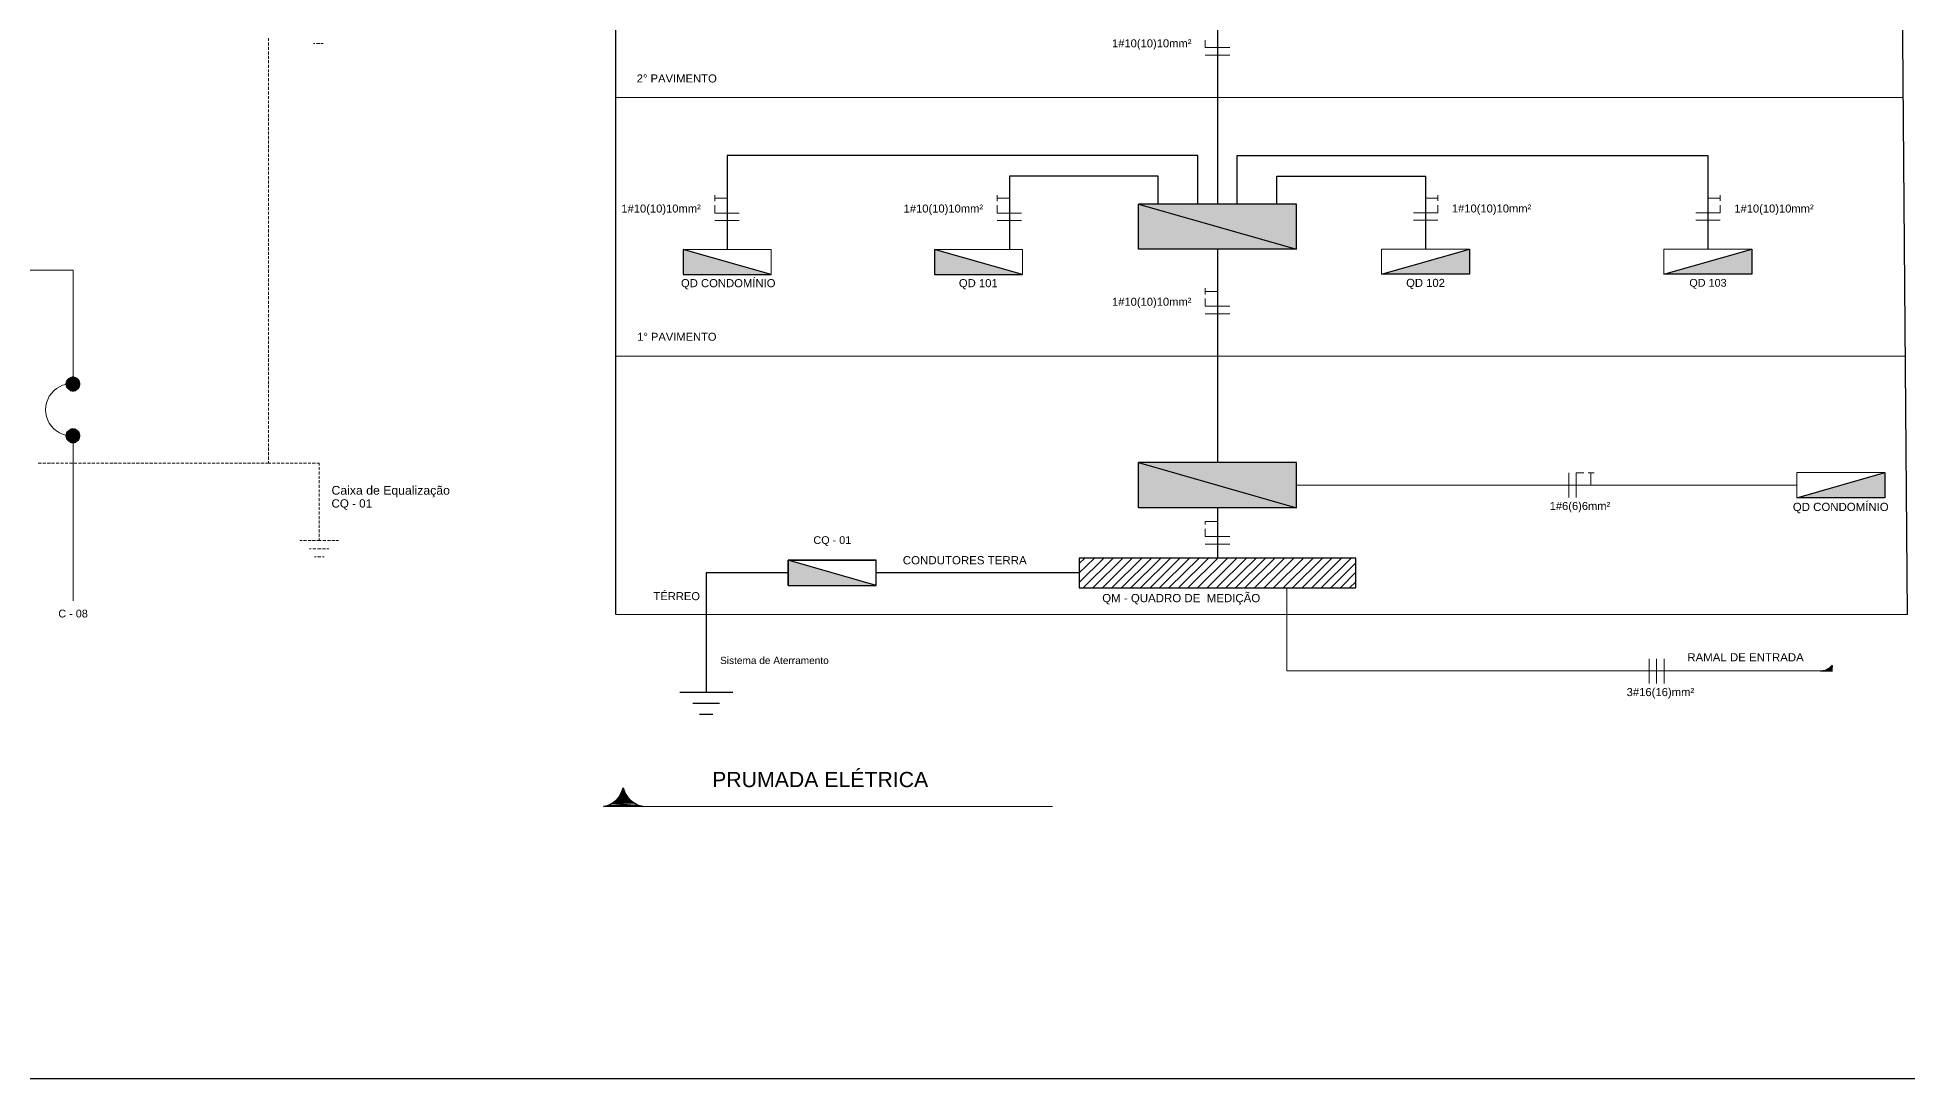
# Model space of a CAD drawing. Header units: millimetres. Extents: x 50 to 186, y -32 to 33.
# Drawn here: x 144.72 to 171.33, y 3.34 to 18.15 of the extents above; entities that cross this region are included whole.
import ezdxf

# ---------------------------------------------------------------- set-up
doc = ezdxf.new("R2010")
doc.units = ezdxf.units.MM
doc.layers.add('11 - Quadro de cargas', color=7, linetype='Continuous', lineweight=30)
doc.layers.add('Prumada Eletrica', color=40, linetype='Continuous', lineweight=30)
doc.styles.add('Arial0', font='arial.ttf', dxfattribs={"height": 3.14658})

msp = doc.modelspace()

# ---------------------------------------------------------------- hatches: boundary and pattern name
at = {"layer": 'Prumada Eletrica', "true_color": 0x000002}
h = msp.add_hatch(color=2, dxfattribs=at)
h.paths.add_polyline_path([(162.634, 15.778), (160.388, 15.778), (162.634, 15.138)])
h.paths.add_polyline_path([(160.388, 15.778), (162.634, 15.138), (160.388, 15.138)])
for points in [[(153.91, 15.134), (153.91, 14.776), (155.161, 14.776)], [(157.485, 15.134), (157.485, 14.776), (158.736, 14.776)], [(165.093, 15.138), (165.093, 14.78), (163.842, 14.78)], [(169.109, 15.138), (169.109, 14.78), (167.858, 14.78)], [(171, 11.96), (171, 11.602), (169.749, 11.602)]]:
    msp.add_hatch(color=2, dxfattribs=at).paths.add_polyline_path(points)
at = {"layer": 'Prumada Eletrica', "true_color": 0x000007}
h = msp.add_hatch(color=7, dxfattribs=at)
h.paths.add_polyline_path([(145.276, 13.302), (145.183, 13.302), (145.287, 13.299)])
h.paths.add_polyline_path([(145.183, 13.302), (145.287, 13.299), (145.178, 13.299)])
h = msp.add_hatch(color=7, dxfattribs=at)
h.paths.add_polyline_path([(145.27, 13.308), (145.192, 13.308), (145.276, 13.302)])
h.paths.add_polyline_path([(145.192, 13.308), (145.276, 13.302), (145.183, 13.302)])
h = msp.add_hatch(color=7, dxfattribs=at)
h.paths.add_polyline_path([(145.25, 13.313), (145.208, 13.313), (145.259, 13.308)])
h.paths.add_polyline_path([(145.208, 13.313), (145.259, 13.308), (145.197, 13.308)])
h = msp.add_hatch(color=7, dxfattribs=at)
h.paths.add_polyline_path([(145.242, 13.316), (145.217, 13.316), (145.25, 13.313)])
h.paths.add_polyline_path([(145.217, 13.316), (145.25, 13.313), (145.208, 13.313)])
h = msp.add_hatch(color=7, dxfattribs=at)
h.paths.add_polyline_path([(145.323, 13.238), (145.139, 13.238), (145.326, 13.23)])
h.paths.add_polyline_path([(145.139, 13.238), (145.326, 13.23), (145.133, 13.23)])
h = msp.add_hatch(color=7, dxfattribs=at)
h.paths.add_polyline_path([(145.326, 13.23), (145.133, 13.23), (145.326, 13.218)])
h.paths.add_polyline_path([(145.133, 13.23), (145.326, 13.218), (145.133, 13.218)])
h = msp.add_hatch(color=7, dxfattribs=at)
h.paths.add_polyline_path([(145.326, 13.218), (145.133, 13.218), (145.326, 13.21)])
h.paths.add_polyline_path([(145.133, 13.218), (145.326, 13.21), (145.133, 13.21)])
h = msp.add_hatch(color=7, dxfattribs=at)
h.paths.add_polyline_path([(145.326, 13.21), (145.133, 13.21), (145.323, 13.202)])
h.paths.add_polyline_path([(145.133, 13.21), (145.323, 13.202), (145.139, 13.202)])
h = msp.add_hatch(color=7, dxfattribs=at)
h.paths.add_polyline_path([(145.32, 13.255), (145.141, 13.255), (145.323, 13.249)])
h.paths.add_polyline_path([(145.141, 13.255), (145.323, 13.249), (145.139, 13.249)])
h = msp.add_hatch(color=7, dxfattribs=at)
h.paths.add_polyline_path([(145.323, 13.249), (145.139, 13.249), (145.323, 13.238)])
h.paths.add_polyline_path([(145.139, 13.249), (145.323, 13.238), (145.139, 13.238)])
h = msp.add_hatch(color=7, dxfattribs=at)
h.paths.add_polyline_path([(145.323, 13.202), (145.139, 13.202), (145.323, 13.19)])
h.paths.add_polyline_path([(145.139, 13.202), (145.323, 13.19), (145.139, 13.19)])
h = msp.add_hatch(color=7, dxfattribs=at)
h.paths.add_polyline_path([(145.323, 13.19), (145.139, 13.19), (145.32, 13.185)])
h.paths.add_polyline_path([(145.139, 13.19), (145.32, 13.185), (145.141, 13.185)])
h = msp.add_hatch(color=7, dxfattribs=at)
h.paths.add_polyline_path([(145.317, 13.263), (145.144, 13.263), (145.32, 13.255)])
h.paths.add_polyline_path([(145.144, 13.263), (145.32, 13.255), (145.141, 13.255)])
h = msp.add_hatch(color=7, dxfattribs=at)
h.paths.add_polyline_path([(145.32, 13.185), (145.141, 13.185), (145.317, 13.176)])
h.paths.add_polyline_path([(145.141, 13.185), (145.317, 13.176), (145.144, 13.176)])
h = msp.add_hatch(color=7, dxfattribs=at)
h.paths.add_polyline_path([(145.312, 13.274), (145.147, 13.274), (145.317, 13.263)])
h.paths.add_polyline_path([(145.147, 13.274), (145.317, 13.263), (145.144, 13.263)])
h = msp.add_hatch(color=7, dxfattribs=at)
h.paths.add_polyline_path([(145.317, 13.176), (145.144, 13.176), (145.312, 13.165)])
h.paths.add_polyline_path([(145.144, 13.176), (145.312, 13.165), (145.147, 13.165)])
h = msp.add_hatch(color=7, dxfattribs=at)
h.paths.add_polyline_path([(145.306, 13.28), (145.155, 13.28), (145.312, 13.274)])
h.paths.add_polyline_path([(145.155, 13.28), (145.312, 13.274), (145.147, 13.274)])
h = msp.add_hatch(color=7, dxfattribs=at)
h.paths.add_polyline_path([(145.312, 13.165), (145.147, 13.165), (145.306, 13.16)])
h.paths.add_polyline_path([(145.147, 13.165), (145.306, 13.16), (145.155, 13.16)])
h = msp.add_hatch(color=7, dxfattribs=at)
h.paths.add_polyline_path([(145.298, 13.288), (145.161, 13.288), (145.306, 13.28)])
h.paths.add_polyline_path([(145.161, 13.288), (145.306, 13.28), (145.155, 13.28)])
h = msp.add_hatch(color=7, dxfattribs=at)
h.paths.add_polyline_path([(145.306, 13.16), (145.155, 13.16), (145.298, 13.151)])
h.paths.add_polyline_path([(145.155, 13.16), (145.298, 13.151), (145.161, 13.151)])
h = msp.add_hatch(color=7, dxfattribs=at)
h.paths.add_polyline_path([(145.292, 13.291), (145.167, 13.291), (145.298, 13.288)])
h.paths.add_polyline_path([(145.167, 13.291), (145.298, 13.288), (145.161, 13.288)])
h = msp.add_hatch(color=7, dxfattribs=at)
h.paths.add_polyline_path([(145.298, 13.151), (145.161, 13.151), (145.292, 13.149)])
h.paths.add_polyline_path([(145.161, 13.151), (145.292, 13.149), (145.167, 13.149)])
h = msp.add_hatch(color=7, dxfattribs=at)
h.paths.add_polyline_path([(145.287, 13.299), (145.178, 13.299), (145.292, 13.291)])
h.paths.add_polyline_path([(145.178, 13.299), (145.292, 13.291), (145.167, 13.291)])
h = msp.add_hatch(color=7, dxfattribs=at)
h.paths.add_polyline_path([(145.292, 13.149), (145.167, 13.149), (145.287, 13.14)])
h.paths.add_polyline_path([(145.167, 13.149), (145.287, 13.14), (145.178, 13.14)])
h = msp.add_hatch(color=7, dxfattribs=at)
h.paths.add_polyline_path([(145.287, 13.14), (145.178, 13.14), (145.276, 13.137)])
h.paths.add_polyline_path([(145.178, 13.14), (145.276, 13.137), (145.183, 13.137)])
h = msp.add_hatch(color=7, dxfattribs=at)
h.paths.add_polyline_path([(145.276, 13.137), (145.183, 13.137), (145.27, 13.129)])
h.paths.add_polyline_path([(145.183, 13.137), (145.27, 13.129), (145.192, 13.129)])
h = msp.add_hatch(color=7, dxfattribs=at)
h.paths.add_polyline_path([(145.27, 13.129), (145.192, 13.129), (145.259, 13.126)])
h.paths.add_polyline_path([(145.192, 13.129), (145.259, 13.126), (145.197, 13.126)])
h = msp.add_hatch(color=7, dxfattribs=at)
h.paths.add_polyline_path([(145.208, 13.126), (145.217, 13.123), (145.242, 13.123)])
h.paths.add_polyline_path([(145.217, 13.123), (145.242, 13.123), (145.234, 13.123)])
for points in [[(145.208, 13.126), (145.25, 13.126), (145.242, 13.123)], [(145.208, 12.389), (145.25, 12.389), (145.242, 12.386)]]:
    msp.add_hatch(color=7, dxfattribs=at).paths.add_polyline_path(points)
h = msp.add_hatch(color=7, dxfattribs=at)
h.paths.add_polyline_path([(145.32, 12.52), (145.141, 12.52), (145.323, 12.512)])
h.paths.add_polyline_path([(145.141, 12.52), (145.323, 12.512), (145.139, 12.512)])
h = msp.add_hatch(color=7, dxfattribs=at)
h.paths.add_polyline_path([(145.323, 12.512), (145.139, 12.512), (145.323, 12.5)])
h.paths.add_polyline_path([(145.139, 12.512), (145.323, 12.5), (145.139, 12.5)])
h = msp.add_hatch(color=7, dxfattribs=at)
h.paths.add_polyline_path([(145.317, 12.526), (145.144, 12.526), (145.32, 12.52)])
h.paths.add_polyline_path([(145.144, 12.526), (145.32, 12.52), (145.141, 12.52)])
h = msp.add_hatch(color=7, dxfattribs=at)
h.paths.add_polyline_path([(145.312, 12.537), (145.147, 12.537), (145.317, 12.526)])
h.paths.add_polyline_path([(145.147, 12.537), (145.317, 12.526), (145.144, 12.526)])
h = msp.add_hatch(color=7, dxfattribs=at)
h.paths.add_polyline_path([(145.306, 12.545), (145.155, 12.545), (145.312, 12.537)])
h.paths.add_polyline_path([(145.155, 12.545), (145.312, 12.537), (145.147, 12.537)])
h = msp.add_hatch(color=7, dxfattribs=at)
h.paths.add_polyline_path([(145.298, 12.551), (145.161, 12.551), (145.306, 12.545)])
h.paths.add_polyline_path([(145.161, 12.551), (145.306, 12.545), (145.155, 12.545)])
h = msp.add_hatch(color=7, dxfattribs=at)
h.paths.add_polyline_path([(145.292, 12.554), (145.167, 12.554), (145.298, 12.551)])
h.paths.add_polyline_path([(145.167, 12.554), (145.298, 12.551), (145.161, 12.551)])
h = msp.add_hatch(color=7, dxfattribs=at)
h.paths.add_polyline_path([(145.287, 12.562), (145.178, 12.562), (145.292, 12.554)])
h.paths.add_polyline_path([(145.178, 12.562), (145.292, 12.554), (145.167, 12.554)])
h = msp.add_hatch(color=7, dxfattribs=at)
h.paths.add_polyline_path([(145.276, 12.565), (145.183, 12.565), (145.287, 12.562)])
h.paths.add_polyline_path([(145.183, 12.565), (145.287, 12.562), (145.178, 12.562)])
h = msp.add_hatch(color=7, dxfattribs=at)
h.paths.add_polyline_path([(145.27, 12.573), (145.192, 12.573), (145.276, 12.565)])
h.paths.add_polyline_path([(145.192, 12.573), (145.276, 12.565), (145.183, 12.565)])
h = msp.add_hatch(color=7, dxfattribs=at)
h.paths.add_polyline_path([(145.25, 12.576), (145.208, 12.576), (145.259, 12.573)])
h.paths.add_polyline_path([(145.208, 12.576), (145.259, 12.573), (145.197, 12.573)])
h = msp.add_hatch(color=7, dxfattribs=at)
h.paths.add_polyline_path([(145.242, 12.579), (145.217, 12.579), (145.25, 12.576)])
h.paths.add_polyline_path([(145.217, 12.579), (145.25, 12.576), (145.208, 12.576)])
h = msp.add_hatch(color=7, dxfattribs=at)
h.paths.add_polyline_path([(145.323, 12.5), (145.139, 12.5), (145.326, 12.495)])
h.paths.add_polyline_path([(145.139, 12.5), (145.326, 12.495), (145.133, 12.495)])
h = msp.add_hatch(color=7, dxfattribs=at)
h.paths.add_polyline_path([(145.326, 12.495), (145.133, 12.495), (145.326, 12.484)])
h.paths.add_polyline_path([(145.133, 12.495), (145.326, 12.484), (145.133, 12.484)])
h = msp.add_hatch(color=7, dxfattribs=at)
h.paths.add_polyline_path([(145.326, 12.484), (145.133, 12.484), (145.326, 12.472)])
h.paths.add_polyline_path([(145.133, 12.484), (145.326, 12.472), (145.133, 12.472)])
h = msp.add_hatch(color=7, dxfattribs=at)
h.paths.add_polyline_path([(145.326, 12.472), (145.133, 12.472), (145.323, 12.464)])
h.paths.add_polyline_path([(145.133, 12.472), (145.323, 12.464), (145.139, 12.464)])
h = msp.add_hatch(color=7, dxfattribs=at)
h.paths.add_polyline_path([(145.323, 12.464), (145.139, 12.464), (145.323, 12.456)])
h.paths.add_polyline_path([(145.139, 12.464), (145.323, 12.456), (145.139, 12.456)])
h = msp.add_hatch(color=7, dxfattribs=at)
h.paths.add_polyline_path([(145.323, 12.456), (145.139, 12.456), (145.32, 12.447)])
h.paths.add_polyline_path([(145.139, 12.456), (145.32, 12.447), (145.141, 12.447)])
h = msp.add_hatch(color=7, dxfattribs=at)
h.paths.add_polyline_path([(145.32, 12.447), (145.141, 12.447), (145.317, 12.439)])
h.paths.add_polyline_path([(145.141, 12.447), (145.317, 12.439), (145.144, 12.439)])
h = msp.add_hatch(color=7, dxfattribs=at)
h.paths.add_polyline_path([(145.317, 12.439), (145.144, 12.439), (145.312, 12.431)])
h.paths.add_polyline_path([(145.144, 12.439), (145.312, 12.431), (145.147, 12.431)])
h = msp.add_hatch(color=7, dxfattribs=at)
h.paths.add_polyline_path([(145.312, 12.431), (145.147, 12.431), (145.306, 12.422)])
h.paths.add_polyline_path([(145.147, 12.431), (145.306, 12.422), (145.155, 12.422)])
h = msp.add_hatch(color=7, dxfattribs=at)
h.paths.add_polyline_path([(145.306, 12.422), (145.155, 12.422), (145.298, 12.414)])
h.paths.add_polyline_path([(145.155, 12.422), (145.298, 12.414), (145.161, 12.414)])
h = msp.add_hatch(color=7, dxfattribs=at)
h.paths.add_polyline_path([(145.298, 12.414), (145.161, 12.414), (145.292, 12.411)])
h.paths.add_polyline_path([(145.161, 12.414), (145.292, 12.411), (145.167, 12.411)])
h = msp.add_hatch(color=7, dxfattribs=at)
h.paths.add_polyline_path([(145.292, 12.411), (145.167, 12.411), (145.287, 12.405)])
h.paths.add_polyline_path([(145.167, 12.411), (145.287, 12.405), (145.178, 12.405)])
h = msp.add_hatch(color=7, dxfattribs=at)
h.paths.add_polyline_path([(145.287, 12.405), (145.178, 12.405), (145.276, 12.4)])
h.paths.add_polyline_path([(145.178, 12.405), (145.276, 12.4), (145.183, 12.4)])
h = msp.add_hatch(color=7, dxfattribs=at)
h.paths.add_polyline_path([(145.276, 12.4), (145.183, 12.4), (145.27, 12.394)])
h.paths.add_polyline_path([(145.183, 12.4), (145.27, 12.394), (145.192, 12.394)])
h = msp.add_hatch(color=7, dxfattribs=at)
h.paths.add_polyline_path([(145.259, 12.394), (145.197, 12.394), (145.25, 12.389)])
h.paths.add_polyline_path([(145.197, 12.394), (145.25, 12.389), (145.208, 12.389)])
h = msp.add_hatch(color=7, dxfattribs=at)
h.paths.add_polyline_path([(145.208, 12.389), (145.217, 12.386), (145.242, 12.386)])
h.paths.add_polyline_path([(145.217, 12.386), (145.242, 12.386), (145.234, 12.386)])
at = {"layer": 'Prumada Eletrica', "true_color": 0x000002}
h = msp.add_hatch(color=2, dxfattribs=at)
h.paths.add_polyline_path([(162.634, 12.103), (160.388, 12.103), (162.634, 11.459)])
h.paths.add_polyline_path([(160.388, 12.103), (162.634, 11.459), (160.388, 11.459)])
at = {"layer": 'Prumada Eletrica', "true_color": 0x000003}
msp.add_hatch(color=3, dxfattribs=at).paths.add_polyline_path([(155.405, 10.712), (155.405, 10.354), (156.656, 10.354)])
at = {"layer": 'Prumada Eletrica', "true_color": 0x000005}
h = msp.add_hatch(color=5, dxfattribs=at)
h.paths.add_polyline_path([(170.253, 9.14), (170.119, 9.14), (170.253, 9.135)])
h.paths.add_polyline_path([(170.119, 9.14), (170.253, 9.135), (170.086, 9.135)])
h = msp.add_hatch(color=5, dxfattribs=at)
h.paths.add_polyline_path([(170.253, 9.149), (170.161, 9.149), (170.253, 9.14)])
h.paths.add_polyline_path([(170.161, 9.149), (170.253, 9.14), (170.119, 9.14)])
h = msp.add_hatch(color=5, dxfattribs=at)
h.paths.add_polyline_path([(170.253, 9.165), (170.192, 9.165), (170.253, 9.149)])
h.paths.add_polyline_path([(170.192, 9.165), (170.253, 9.149), (170.161, 9.149)])
h = msp.add_hatch(color=5, dxfattribs=at)
h.paths.add_polyline_path([(170.253, 9.191), (170.225, 9.191), (170.253, 9.165)])
h.paths.add_polyline_path([(170.225, 9.191), (170.253, 9.165), (170.192, 9.165)])
for points in [[(170.253, 9.213), (170.253, 9.191), (170.225, 9.191)], [(153.057, 7.473), (153.078, 7.407), (153.032, 7.407)]]:
    msp.add_hatch(color=5, dxfattribs=at).paths.add_polyline_path(points)
h = msp.add_hatch(color=5, dxfattribs=at)
h.paths.add_polyline_path([(153.272, 7.225), (152.839, 7.225), (153.339, 7.211)])
h.paths.add_polyline_path([(152.839, 7.225), (153.339, 7.211), (152.775, 7.211)])
h = msp.add_hatch(color=5, dxfattribs=at)
h.paths.add_polyline_path([(153.21, 7.257), (152.899, 7.257), (153.272, 7.225)])
h.paths.add_polyline_path([(152.899, 7.257), (153.272, 7.225), (152.839, 7.225)])
h = msp.add_hatch(color=5, dxfattribs=at)
h.paths.add_polyline_path([(153.157, 7.297), (152.953, 7.297), (153.21, 7.257)])
h.paths.add_polyline_path([(152.953, 7.297), (153.21, 7.257), (152.899, 7.257)])
h = msp.add_hatch(color=5, dxfattribs=at)
h.paths.add_polyline_path([(153.114, 7.347), (153, 7.347), (153.157, 7.297)])
h.paths.add_polyline_path([(153, 7.347), (153.157, 7.297), (152.953, 7.297)])
h = msp.add_hatch(color=5, dxfattribs=at)
h.paths.add_polyline_path([(153.078, 7.407), (153.032, 7.407), (153.114, 7.347)])
h.paths.add_polyline_path([(153.032, 7.407), (153.114, 7.347), (153, 7.347)])

# ---------------------------------------------------------------- linework, layer by layer
at = {"layer": '11 - Quadro de cargas'}
msp.add_line((105.5, 3.339), (185.5, 3.339), dxfattribs=at)
at = {"layer": 'Prumada Eletrica'}
for p, q in [((152.953, 9.942), (152.953, 28.051)), ((171.323, 9.942), (171.177, 28.051))]:
    msp.add_line(p, q, dxfattribs=at)
at = {"layer": 'Prumada Eletrica', "color": 5, "linetype": 'Continuous', "lineweight": 25, "true_color": 0x000005}
for points in [[(161.511, 18.814), (161.511, 17.297), (161.511, 17.297)], [(161.511, 17.297), (161.511, 15.778), (161.511, 15.778)], [(161.229, 15.778), (161.229, 16.469), (154.535, 16.469), (154.535, 15.134)], [(161.79, 15.778), (161.79, 16.469), (168.483, 16.469), (168.483, 15.134)], [(160.667, 15.778), (160.667, 16.174), (159.881, 16.174), (158.551, 16.174), (158.551, 15.134)], [(162.352, 15.778), (162.352, 16.174), (163.138, 16.174), (164.468, 16.174), (164.468, 15.134)], [(161.511, 15.138), (161.511, 13.618), (161.511, 13.618)], [(161.511, 13.618), (161.511, 12.103), (161.511, 12.103)], [(161.511, 11.459), (161.511, 10.744), (161.511, 10.744)], [(154.234, 10.533), (154.234, 8.83), (154.234, 8.83)], [(155.405, 10.533), (154.234, 10.533), (154.234, 10.533)], [(159.544, 10.533), (156.656, 10.533), (156.656, 10.533)], [(154.614, 8.83), (154.234, 8.83), (153.86, 8.83)], [(154.424, 8.677), (154.234, 8.677), (154.048, 8.677)], [(154.332, 8.52), (154.234, 8.52), (154.142, 8.52)]]:
    msp.add_lwpolyline(points, dxfattribs=at)
at = {"layer": 'Prumada Eletrica', "color": 6, "linetype": 'Continuous', "lineweight": 9, "true_color": 0x000006}
for points in [[(148.013, 18.101), (148.013, 18.141), (148.013, 18.141)], [(148.013, 18.037), (148.013, 18.079), (148.013, 18.079)], [(148.013, 17.973), (148.013, 18.015), (148.013, 18.015)], [(148.013, 17.909), (148.013, 17.951), (148.013, 17.951)], [(148.013, 17.847), (148.013, 17.889), (148.013, 17.889)], [(148.013, 17.783), (148.013, 17.825), (148.013, 17.825)], [(148.672, 18.065), (148.653, 18.065), (148.653, 18.065)], [(148.745, 18.065), (148.72, 18.065), (148.695, 18.065)], [(148.787, 18.065), (148.762, 18.065), (148.762, 18.065)], [(148.013, 17.719), (148.013, 17.761), (148.013, 17.761)], [(148.013, 17.657), (148.013, 17.696), (148.013, 17.696)], [(148.013, 17.593), (148.013, 17.635), (148.013, 17.635)], [(148.013, 17.529), (148.013, 17.571), (148.013, 17.571)], [(148.013, 17.465), (148.013, 17.506), (148.013, 17.506)], [(148.013, 17.403), (148.013, 17.445), (148.013, 17.445)], [(148.013, 17.339), (148.013, 17.381), (148.013, 17.381)], [(148.013, 17.275), (148.013, 17.316), (148.013, 17.316)], [(148.013, 17.213), (148.013, 17.252), (148.013, 17.252)], [(148.013, 17.149), (148.013, 17.194), (148.013, 17.194)], [(148.013, 17.085), (148.013, 17.126), (148.013, 17.126)], [(148.013, 17.02), (148.013, 17.062), (148.013, 17.062)], [(148.013, 16.959), (148.013, 17.004), (148.013, 17.004)], [(148.013, 16.895), (148.013, 16.939), (148.013, 16.939)], [(148.013, 16.83), (148.013, 16.875), (148.013, 16.875)], [(148.013, 16.769), (148.013, 16.811), (148.013, 16.811)], [(148.013, 16.705), (148.013, 16.749), (148.013, 16.749)], [(148.013, 16.64), (148.013, 16.685), (148.013, 16.685)], [(148.013, 16.576), (148.013, 16.621), (148.013, 16.621)], [(148.013, 16.518), (148.013, 16.559), (148.013, 16.559)], [(148.013, 16.453), (148.013, 16.495), (148.013, 16.495)], [(148.013, 16.389), (148.013, 16.431), (148.013, 16.431)], [(148.013, 16.328), (148.013, 16.367), (148.013, 16.367)], [(148.013, 16.263), (148.013, 16.305), (148.013, 16.305)], [(148.013, 16.199), (148.013, 16.241), (148.013, 16.241)], [(148.013, 16.135), (148.013, 16.177), (148.013, 16.177)], [(148.013, 16.073), (148.013, 16.115), (148.013, 16.115)], [(148.013, 16.009), (148.013, 16.051), (148.013, 16.051)], [(148.013, 15.945), (148.013, 15.987), (148.013, 15.987)], [(148.013, 15.883), (148.013, 15.922), (148.013, 15.922)], [(148.013, 15.819), (148.013, 15.861), (148.013, 15.861)], [(148.013, 15.755), (148.013, 15.797), (148.013, 15.797)], [(148.013, 15.691), (148.013, 15.733), (148.013, 15.733)], [(148.013, 15.629), (148.013, 15.668), (148.013, 15.668)], [(148.013, 15.565), (148.013, 15.607), (148.013, 15.607)], [(148.013, 15.501), (148.013, 15.543), (148.013, 15.543)], [(148.013, 15.439), (148.013, 15.478), (148.013, 15.478)], [(148.013, 15.375), (148.013, 15.42), (148.013, 15.42)], [(148.013, 15.311), (148.013, 15.355), (148.013, 15.355)], [(148.013, 15.246), (148.013, 15.291), (148.013, 15.291)], [(148.013, 15.185), (148.013, 15.227), (148.013, 15.227)], [(148.013, 15.121), (148.013, 15.165), (148.013, 15.165)], [(148.013, 15.056), (148.013, 15.101), (148.013, 15.101)], [(148.013, 14.998), (148.013, 15.037), (148.013, 15.037)], [(148.013, 14.934), (148.013, 14.975), (148.013, 14.975)], [(148.013, 14.869), (148.013, 14.911), (148.013, 14.911)], [(148.013, 14.802), (148.013, 14.847), (148.013, 14.847)], [(148.013, 14.744), (148.013, 14.783), (148.013, 14.783)], [(148.013, 14.679), (148.013, 14.721), (148.013, 14.721)], [(148.013, 14.615), (148.013, 14.657), (148.013, 14.657)], [(148.013, 14.554), (148.013, 14.593), (148.013, 14.593)], [(148.013, 14.489), (148.013, 14.531), (148.013, 14.531)], [(148.013, 14.425), (148.013, 14.467), (148.013, 14.467)], [(148.013, 14.361), (148.013, 14.403), (148.013, 14.403)], [(148.013, 14.299), (148.013, 14.339), (148.013, 14.339)], [(148.013, 14.235), (148.013, 14.277), (148.013, 14.277)], [(148.013, 14.171), (148.013, 14.213), (148.013, 14.213)], [(148.013, 14.107), (148.013, 14.149), (148.013, 14.149)], [(148.013, 14.045), (148.013, 14.087), (148.013, 14.087)], [(148.013, 13.981), (148.013, 14.023), (148.013, 14.023)], [(148.013, 13.917), (148.013, 13.959), (148.013, 13.959)], [(148.013, 13.855), (148.013, 13.894), (148.013, 13.894)], [(148.013, 13.791), (148.013, 13.836), (148.013, 13.836)], [(148.013, 13.727), (148.013, 13.771), (148.013, 13.771)], [(148.013, 13.663), (148.013, 13.707), (148.013, 13.707)], [(148.013, 13.601), (148.013, 13.646), (148.013, 13.646)], [(148.013, 13.537), (148.013, 13.582), (148.013, 13.582)], [(148.013, 13.473), (148.013, 13.517), (148.013, 13.517)], [(148.013, 13.414), (148.013, 13.453), (148.013, 13.453)], [(148.013, 13.35), (148.013, 13.392), (148.013, 13.392)], [(148.013, 13.283), (148.013, 13.327), (148.013, 13.327)], [(148.013, 13.218), (148.013, 13.263), (148.013, 13.263)], [(148.013, 13.16), (148.013, 13.202), (148.013, 13.202)], [(148.013, 13.095), (148.013, 13.137), (148.013, 13.137)], [(148.013, 13.031), (148.013, 13.073), (148.013, 13.073)], [(148.013, 12.97), (148.013, 13.009), (148.013, 13.009)], [(148.013, 12.905), (148.013, 12.947), (148.013, 12.947)], [(148.013, 12.841), (148.013, 12.883), (148.013, 12.883)], [(148.013, 12.777), (148.013, 12.819), (148.013, 12.819)], [(148.013, 12.716), (148.013, 12.757), (148.013, 12.757)], [(148.013, 12.651), (148.013, 12.693), (148.013, 12.693)], [(148.013, 12.587), (148.013, 12.629), (148.013, 12.629)], [(148.013, 12.526), (148.013, 12.565), (148.013, 12.565)], [(148.013, 12.461), (148.013, 12.503), (148.013, 12.503)], [(148.013, 12.397), (148.013, 12.439), (148.013, 12.439)], [(148.013, 12.333), (148.013, 12.375), (148.013, 12.375)], [(148.013, 12.271), (148.013, 12.316), (148.013, 12.316)], [(148.013, 12.207), (148.013, 12.252), (148.013, 12.252)], [(144.736, 12.093), (144.781, 12.093), (144.781, 12.093)], [(144.801, 12.093), (144.845, 12.093), (144.845, 12.093)], [(144.865, 12.093), (144.91, 12.093), (144.91, 12.093)], [(144.926, 12.093), (144.968, 12.093), (144.968, 12.093)], [(144.991, 12.093), (145.032, 12.093), (145.032, 12.093)], [(145.055, 12.093), (145.097, 12.093), (145.097, 12.093)], [(145.119, 12.093), (145.158, 12.093), (145.158, 12.093)], [(145.181, 12.093), (145.222, 12.093), (145.222, 12.093)], [(145.245, 12.093), (145.287, 12.093), (145.287, 12.093)], [(145.309, 12.093), (145.351, 12.093), (145.351, 12.093)], [(145.37, 12.093), (145.412, 12.093), (145.412, 12.093)], [(145.435, 12.093), (145.477, 12.093), (145.477, 12.093)], [(145.499, 12.093), (145.541, 12.093), (145.541, 12.093)], [(145.563, 12.093), (145.602, 12.093), (145.602, 12.093)], [(145.625, 12.093), (145.667, 12.093), (145.667, 12.093)], [(145.689, 12.093), (145.731, 12.093), (145.731, 12.093)], [(145.753, 12.093), (145.795, 12.093), (145.795, 12.093)], [(145.812, 12.093), (145.857, 12.093), (145.857, 12.093)], [(145.876, 12.093), (145.921, 12.093), (145.921, 12.093)], [(145.943, 12.093), (145.985, 12.093), (145.985, 12.093)], [(146.007, 12.093), (146.047, 12.093), (146.047, 12.093)], [(146.066, 12.093), (146.111, 12.093), (146.111, 12.093)], [(146.13, 12.093), (146.175, 12.093), (146.175, 12.093)], [(146.195, 12.093), (146.239, 12.093), (146.239, 12.093)], [(146.256, 12.093), (146.301, 12.093), (146.301, 12.093)], [(146.32, 12.093), (146.365, 12.093), (146.365, 12.093)], [(146.385, 12.093), (146.429, 12.093), (146.429, 12.093)], [(146.449, 12.093), (146.488, 12.093), (146.488, 12.093)], [(146.51, 12.093), (146.552, 12.093), (146.552, 12.093)], [(146.575, 12.093), (146.616, 12.093), (146.616, 12.093)], [(146.639, 12.093), (146.681, 12.093), (146.681, 12.093)], [(146.7, 12.093), (146.742, 12.093), (146.742, 12.093)], [(146.764, 12.093), (146.806, 12.093), (146.806, 12.093)], [(146.829, 12.093), (146.871, 12.093), (146.871, 12.093)], [(146.893, 12.093), (146.932, 12.093), (146.932, 12.093)], [(146.954, 12.093), (146.996, 12.093), (146.996, 12.093)], [(147.019, 12.093), (147.061, 12.093), (147.061, 12.093)], [(147.083, 12.093), (147.125, 12.093), (147.125, 12.093)], [(147.147, 12.093), (147.186, 12.093), (147.186, 12.093)], [(147.209, 12.093), (147.251, 12.093), (147.251, 12.093)], [(147.273, 12.093), (147.315, 12.093), (147.315, 12.093)], [(147.337, 12.093), (147.376, 12.093), (147.376, 12.093)], [(147.396, 12.093), (147.44, 12.093), (147.44, 12.093)], [(147.463, 12.093), (147.505, 12.093), (147.505, 12.093)], [(147.527, 12.093), (147.569, 12.093), (147.569, 12.093)], [(147.591, 12.093), (147.63, 12.093), (147.63, 12.093)], [(147.65, 12.093), (147.695, 12.093), (147.695, 12.093)], [(147.714, 12.093), (147.759, 12.093), (147.759, 12.093)], [(147.779, 12.093), (147.82, 12.093), (147.82, 12.093)], [(147.84, 12.093), (147.885, 12.093), (147.885, 12.093)], [(147.904, 12.093), (147.949, 12.093), (147.949, 12.093)], [(147.968, 12.093), (148.013, 12.093), (148.013, 12.093)], [(148.013, 12.143), (148.013, 12.188), (148.013, 12.188)], [(148.013, 12.093), (148.013, 12.121), (148.013, 12.121)], [(148.013, 12.093), (148.044, 12.093), (148.044, 12.093)], [(148.066, 12.093), (148.108, 12.093), (148.108, 12.093)], [(148.13, 12.093), (148.17, 12.093), (148.17, 12.093)], [(148.192, 12.093), (148.234, 12.093), (148.234, 12.093)], [(148.256, 12.093), (148.298, 12.093), (148.298, 12.093)], [(148.32, 12.093), (148.362, 12.093), (148.362, 12.093)], [(148.379, 12.093), (148.424, 12.093), (148.424, 12.093)], [(148.446, 12.093), (148.488, 12.093), (148.488, 12.093)], [(148.51, 12.093), (148.552, 12.093), (148.552, 12.093)], [(148.575, 12.093), (148.614, 12.093), (148.614, 12.093)], [(148.633, 12.093), (148.678, 12.093), (148.678, 12.093)], [(148.698, 12.093), (148.731, 12.093), (148.731, 12.062)], [(148.731, 12.039), (148.731, 11.998), (148.731, 11.998)], [(148.731, 11.975), (148.731, 11.933), (148.731, 11.933)], [(148.731, 11.911), (148.731, 11.872), (148.731, 11.872)], [(148.731, 11.85), (148.731, 11.808), (148.731, 11.808)], [(148.731, 11.785), (148.731, 11.743), (148.731, 11.743)], [(148.731, 11.721), (148.731, 11.679), (148.731, 11.679)], [(148.731, 11.66), (148.731, 11.618), (148.731, 11.618)], [(148.731, 11.595), (148.731, 11.553), (148.731, 11.553)], [(148.731, 11.531), (148.731, 11.489), (148.731, 11.489)], [(148.731, 11.467), (148.731, 11.428), (148.731, 11.428)], [(148.731, 11.405), (148.731, 11.363), (148.731, 11.363)], [(148.731, 11.341), (148.731, 11.299), (148.731, 11.299)], [(148.731, 11.277), (148.731, 11.235), (148.731, 11.235)], [(148.731, 11.218), (148.731, 11.174), (148.731, 11.174)], [(148.488, 10.992), (148.455, 10.992), (148.455, 10.992)], [(148.552, 10.992), (148.51, 10.992), (148.51, 10.992)], [(148.617, 10.992), (148.575, 10.992), (148.575, 10.992)], [(148.678, 10.992), (148.633, 10.992), (148.633, 10.992)], [(148.762, 10.992), (148.731, 10.992), (148.698, 10.992)], [(148.731, 11.154), (148.731, 11.109), (148.731, 11.109)], [(148.731, 11.09), (148.731, 11.045), (148.731, 11.045)], [(148.731, 11.025), (148.731, 10.992), (148.731, 10.992)], [(148.826, 10.992), (148.784, 10.992), (148.784, 10.992)], [(148.893, 10.992), (148.848, 10.992), (148.848, 10.992)], [(148.957, 10.992), (148.913, 10.992), (148.913, 10.992)], [(149.005, 10.992), (148.974, 10.992), (148.974, 10.992)], [(148.619, 10.877), (148.594, 10.877), (148.594, 10.877)], [(148.684, 10.877), (148.642, 10.877), (148.642, 10.877)], [(148.689, 10.763), (148.664, 10.763), (148.664, 10.763)], [(148.759, 10.877), (148.731, 10.877), (148.706, 10.877)], [(148.756, 10.763), (148.731, 10.763), (148.709, 10.763)], [(148.804, 10.763), (148.779, 10.763), (148.779, 10.763)], [(148.82, 10.877), (148.781, 10.877), (148.781, 10.877)], [(148.871, 10.877), (148.843, 10.877), (148.843, 10.877)]]:
    msp.add_lwpolyline(points, dxfattribs=at)
at = {"layer": 'Prumada Eletrica', "color": 7, "linetype": 'Continuous', "lineweight": 20, "true_color": 0x000007}
for points in [[(161.683, 18.005), (161.511, 18.005), (161.336, 18.005), (161.336, 18.113)], [(161.683, 17.899), (161.511, 17.899), (161.336, 17.899)], [(154.361, 15.863), (154.361, 15.906), (154.361, 15.906)], [(154.535, 15.863), (154.361, 15.863), (154.361, 15.82)], [(154.707, 15.652), (154.535, 15.652), (154.361, 15.652), (154.361, 15.762)], [(158.376, 15.863), (158.376, 15.906), (158.376, 15.906)], [(158.551, 15.863), (158.376, 15.863), (158.376, 15.82)], [(158.723, 15.652), (158.551, 15.652), (158.376, 15.652), (158.376, 15.762)], [(164.296, 15.656), (164.468, 15.656), (164.644, 15.656), (164.644, 15.764)], [(164.468, 15.864), (164.644, 15.864), (164.644, 15.825)], [(164.644, 15.864), (164.644, 15.908), (164.644, 15.908)], [(154.707, 15.544), (154.535, 15.544), (154.361, 15.544)], [(158.723, 15.544), (158.551, 15.544), (158.376, 15.544)], [(164.296, 15.55), (164.468, 15.55), (164.644, 15.55)], [(161.336, 14.537), (161.336, 14.581), (161.336, 14.581)], [(161.511, 14.537), (161.336, 14.537), (161.336, 14.494)], [(161.683, 14.326), (161.511, 14.326), (161.336, 14.326), (161.336, 14.437)], [(161.683, 14.219), (161.511, 14.219), (161.336, 14.219)], [(161.79, 12.103), (162.352, 12.103), (162.352, 12.103)], [(166.507, 11.606), (166.507, 11.782), (166.507, 11.954)], [(166.613, 11.606), (166.613, 11.782), (166.613, 11.954), (166.721, 11.954)], [(166.821, 11.782), (166.821, 11.954), (166.782, 11.954)], [(166.865, 11.954), (166.821, 11.954), (166.821, 11.954)], [(161.511, 11.262), (161.336, 11.262), (161.336, 11.219)], [(161.683, 11.051), (161.511, 11.051), (161.336, 11.051), (161.336, 11.159)], [(161.683, 10.943), (161.511, 10.943), (161.336, 10.943)]]:
    msp.add_lwpolyline(points, dxfattribs=at)
at = {"layer": 'Prumada Eletrica', "linetype": 'Continuous', "lineweight": 9}
for points in [[(152.953, 17.297), (171.264, 17.297)], [(152.953, 13.618), (171.293, 13.618)], [(152.953, 9.942), (171.323, 9.942)]]:
    msp.add_lwpolyline(points, dxfattribs=at)
at = {"layer": 'Prumada Eletrica', "color": 5, "linetype": 'Continuous', "lineweight": 25}
msp.add_lwpolyline([(164.468, 16.176), (164.468, 15.138)], dxfattribs=at)
at = {"layer": 'Prumada Eletrica', "color": 2, "linetype": 'Continuous', "lineweight": -2, "true_color": 0x000002}
for points in [[(162.634, 15.778), (160.388, 15.778), (162.634, 15.138)], [(160.388, 15.778), (162.634, 15.138), (160.388, 15.138)], [(153.91, 15.134), (153.91, 14.776), (155.161, 14.776)], [(157.485, 15.134), (157.485, 14.776), (158.736, 14.776)], [(165.093, 15.138), (165.093, 14.78), (163.842, 14.78)], [(169.109, 15.138), (169.109, 14.78), (167.858, 14.78)], [(162.634, 12.103), (160.388, 12.103), (162.634, 11.459)], [(160.388, 12.103), (162.634, 11.459), (160.388, 11.459)], [(171, 11.96), (171, 11.602), (169.749, 11.602)]]:
    msp.add_lwpolyline(points, close=True, dxfattribs=at)
at = {"layer": 'Prumada Eletrica', "color": 2, "linetype": 'Continuous', "lineweight": 20, "true_color": 0x000002}
for points in [[(160.388, 15.778), (160.388, 15.138), (162.634, 15.138), (162.634, 15.778)], [(160.388, 12.103), (160.388, 11.459), (162.634, 11.459), (162.634, 12.103)]]:
    msp.add_lwpolyline(points, close=True, dxfattribs=at)
at = {"layer": 'Prumada Eletrica', "color": 7, "linetype": 'Continuous', "lineweight": 9, "true_color": 0x000007}
for points in [[(168.313, 15.655), (168.483, 15.655), (168.659, 15.655), (168.659, 15.764)], [(168.483, 15.864), (168.659, 15.864), (168.659, 15.906)], [(168.659, 15.825), (168.659, 15.864), (168.659, 15.864)], [(168.313, 15.549), (168.483, 15.549), (168.659, 15.549)], [(138.144, 14.839), (145.231, 14.839), (145.231, 14.839)], [(145.231, 14.839), (145.231, 13.218), (145.231, 13.218)], [(145.231, 10.134), (145.231, 12.484), (145.231, 12.484)], [(167.65, 8.961), (167.65, 9.135), (167.65, 9.308)], [(167.756, 8.961), (167.756, 9.135), (167.756, 9.308)], [(167.865, 8.961), (167.865, 9.135), (167.865, 9.308)]]:
    msp.add_lwpolyline(points, dxfattribs=at)
at = {"layer": 'Prumada Eletrica', "color": 2, "linetype": 'Continuous', "lineweight": 20, "true_color": 0x000002}
for points in [[(153.91, 15.134), (155.161, 15.134), (155.161, 15.134)], [(153.91, 14.776), (153.91, 15.134), (153.91, 15.134)], [(153.91, 14.776), (155.161, 14.776), (155.161, 15.134), (153.91, 15.134)], [(157.485, 15.134), (158.736, 15.134), (158.736, 15.134)], [(157.485, 14.776), (157.485, 15.134), (157.485, 15.134)], [(157.485, 14.776), (158.736, 14.776), (158.736, 15.134), (157.485, 15.134)], [(165.093, 15.138), (163.842, 15.138), (163.842, 15.138)], [(165.093, 14.78), (163.842, 14.78), (163.842, 15.138), (165.093, 15.138)], [(165.093, 14.78), (165.093, 15.138), (165.093, 15.138)]]:
    msp.add_lwpolyline(points, dxfattribs=at)
at = {"layer": 'Prumada Eletrica', "color": 2, "linetype": 'Continuous', "lineweight": 9, "true_color": 0x000002}
for points in [[(169.109, 15.138), (167.858, 15.138), (167.858, 15.138)], [(169.109, 14.78), (167.858, 14.78), (167.858, 15.138), (169.109, 15.138)], [(169.109, 14.78), (169.109, 15.138), (169.109, 15.138)], [(171, 11.96), (169.749, 11.96), (169.749, 11.96)], [(171, 11.602), (169.749, 11.602), (169.749, 11.96), (171, 11.96)], [(171, 11.602), (171, 11.96), (171, 11.96)]]:
    msp.add_lwpolyline(points, dxfattribs=at)
at = {"layer": 'Prumada Eletrica', "color": 7, "linetype": 'Continuous', "lineweight": -2, "true_color": 0x000007}
for points in [[(145.183, 13.302), (145.287, 13.299), (145.178, 13.299)], [(145.192, 13.308), (145.276, 13.302), (145.183, 13.302)], [(145.276, 13.302), (145.183, 13.302), (145.287, 13.299)], [(145.197, 13.308), (145.27, 13.308), (145.192, 13.308)], [(145.27, 13.308), (145.192, 13.308), (145.276, 13.302)], [(145.208, 13.313), (145.259, 13.308), (145.197, 13.308)], [(145.259, 13.308), (145.197, 13.308), (145.27, 13.308)], [(145.217, 13.316), (145.25, 13.313), (145.208, 13.313)], [(145.25, 13.313), (145.208, 13.313), (145.259, 13.308)], [(145.234, 13.316), (145.242, 13.316), (145.217, 13.316)], [(145.242, 13.316), (145.217, 13.316), (145.25, 13.313)], [(145.139, 13.238), (145.326, 13.23), (145.133, 13.23)], [(145.326, 13.23), (145.133, 13.23), (145.326, 13.218)], [(145.133, 13.23), (145.326, 13.218), (145.133, 13.218)], [(145.326, 13.218), (145.133, 13.218), (145.326, 13.21)], [(145.133, 13.218), (145.326, 13.21), (145.133, 13.21)], [(145.326, 13.21), (145.133, 13.21), (145.323, 13.202)], [(145.133, 13.21), (145.323, 13.202), (145.139, 13.202)], [(145.141, 13.255), (145.323, 13.249), (145.139, 13.249)], [(145.323, 13.249), (145.139, 13.249), (145.323, 13.238)], [(145.139, 13.249), (145.323, 13.238), (145.139, 13.238)], [(145.323, 13.238), (145.139, 13.238), (145.326, 13.23)], [(145.323, 13.202), (145.139, 13.202), (145.323, 13.19)], [(145.139, 13.202), (145.323, 13.19), (145.139, 13.19)], [(145.323, 13.19), (145.139, 13.19), (145.32, 13.185)], [(145.139, 13.19), (145.32, 13.185), (145.141, 13.185)], [(145.144, 13.263), (145.32, 13.255), (145.141, 13.255)], [(145.32, 13.255), (145.141, 13.255), (145.323, 13.249)], [(145.32, 13.185), (145.141, 13.185), (145.317, 13.176)], [(145.141, 13.185), (145.317, 13.176), (145.144, 13.176)], [(145.147, 13.274), (145.317, 13.263), (145.144, 13.263)], [(145.317, 13.263), (145.144, 13.263), (145.32, 13.255)], [(145.317, 13.176), (145.144, 13.176), (145.312, 13.165)], [(145.144, 13.176), (145.312, 13.165), (145.147, 13.165)], [(145.155, 13.28), (145.312, 13.274), (145.147, 13.274)], [(145.312, 13.274), (145.147, 13.274), (145.317, 13.263)], [(145.312, 13.165), (145.147, 13.165), (145.306, 13.16)], [(145.147, 13.165), (145.306, 13.16), (145.155, 13.16)], [(145.161, 13.288), (145.306, 13.28), (145.155, 13.28)], [(145.306, 13.28), (145.155, 13.28), (145.312, 13.274)], [(145.306, 13.16), (145.155, 13.16), (145.298, 13.151)], [(145.155, 13.16), (145.298, 13.151), (145.161, 13.151)], [(145.167, 13.291), (145.298, 13.288), (145.161, 13.288)], [(145.298, 13.288), (145.161, 13.288), (145.306, 13.28)], [(145.298, 13.151), (145.161, 13.151), (145.292, 13.149)], [(145.161, 13.151), (145.292, 13.149), (145.167, 13.149)], [(145.178, 13.299), (145.292, 13.291), (145.167, 13.291)], [(145.292, 13.291), (145.167, 13.291), (145.298, 13.288)], [(145.292, 13.149), (145.167, 13.149), (145.287, 13.14)], [(145.167, 13.149), (145.287, 13.14), (145.178, 13.14)], [(145.287, 13.299), (145.178, 13.299), (145.292, 13.291)], [(145.287, 13.14), (145.178, 13.14), (145.276, 13.137)], [(145.178, 13.14), (145.276, 13.137), (145.183, 13.137)], [(145.276, 13.137), (145.183, 13.137), (145.27, 13.129)], [(145.183, 13.137), (145.27, 13.129), (145.192, 13.129)], [(145.27, 13.129), (145.192, 13.129), (145.259, 13.126)], [(145.192, 13.129), (145.259, 13.126), (145.197, 13.126)], [(145.259, 13.126), (145.197, 13.126), (145.25, 13.126)], [(145.197, 13.126), (145.25, 13.126), (145.208, 13.126)], [(145.208, 13.126), (145.217, 13.123), (145.242, 13.123)], [(145.208, 13.126), (145.25, 13.126), (145.242, 13.123)], [(145.217, 13.123), (145.242, 13.123), (145.234, 13.123)], [(145.141, 12.52), (145.323, 12.512), (145.139, 12.512)], [(145.323, 12.512), (145.139, 12.512), (145.323, 12.5)], [(145.139, 12.512), (145.323, 12.5), (145.139, 12.5)], [(145.144, 12.526), (145.32, 12.52), (145.141, 12.52)], [(145.32, 12.52), (145.141, 12.52), (145.323, 12.512)], [(145.147, 12.537), (145.317, 12.526), (145.144, 12.526)], [(145.317, 12.526), (145.144, 12.526), (145.32, 12.52)], [(145.155, 12.545), (145.312, 12.537), (145.147, 12.537)], [(145.312, 12.537), (145.147, 12.537), (145.317, 12.526)], [(145.161, 12.551), (145.306, 12.545), (145.155, 12.545)], [(145.306, 12.545), (145.155, 12.545), (145.312, 12.537)], [(145.167, 12.554), (145.298, 12.551), (145.161, 12.551)], [(145.298, 12.551), (145.161, 12.551), (145.306, 12.545)], [(145.178, 12.562), (145.292, 12.554), (145.167, 12.554)], [(145.292, 12.554), (145.167, 12.554), (145.298, 12.551)], [(145.183, 12.565), (145.287, 12.562), (145.178, 12.562)], [(145.287, 12.562), (145.178, 12.562), (145.292, 12.554)], [(145.192, 12.573), (145.276, 12.565), (145.183, 12.565)], [(145.276, 12.565), (145.183, 12.565), (145.287, 12.562)], [(145.197, 12.573), (145.27, 12.573), (145.192, 12.573)], [(145.27, 12.573), (145.192, 12.573), (145.276, 12.565)], [(145.208, 12.576), (145.259, 12.573), (145.197, 12.573)], [(145.259, 12.573), (145.197, 12.573), (145.27, 12.573)], [(145.217, 12.579), (145.25, 12.576), (145.208, 12.576)], [(145.25, 12.576), (145.208, 12.576), (145.259, 12.573)], [(145.234, 12.579), (145.242, 12.579), (145.217, 12.579)], [(145.242, 12.579), (145.217, 12.579), (145.25, 12.576)], [(145.139, 12.5), (145.326, 12.495), (145.133, 12.495)], [(145.326, 12.495), (145.133, 12.495), (145.326, 12.484)], [(145.133, 12.495), (145.326, 12.484), (145.133, 12.484)], [(145.326, 12.484), (145.133, 12.484), (145.326, 12.472)], [(145.133, 12.484), (145.326, 12.472), (145.133, 12.472)], [(145.326, 12.472), (145.133, 12.472), (145.323, 12.464)], [(145.133, 12.472), (145.323, 12.464), (145.139, 12.464)], [(145.323, 12.5), (145.139, 12.5), (145.326, 12.495)], [(145.323, 12.464), (145.139, 12.464), (145.323, 12.456)], [(145.139, 12.464), (145.323, 12.456), (145.139, 12.456)], [(145.323, 12.456), (145.139, 12.456), (145.32, 12.447)], [(145.139, 12.456), (145.32, 12.447), (145.141, 12.447)], [(145.32, 12.447), (145.141, 12.447), (145.317, 12.439)], [(145.141, 12.447), (145.317, 12.439), (145.144, 12.439)], [(145.317, 12.439), (145.144, 12.439), (145.312, 12.431)], [(145.144, 12.439), (145.312, 12.431), (145.147, 12.431)], [(145.312, 12.431), (145.147, 12.431), (145.306, 12.422)], [(145.147, 12.431), (145.306, 12.422), (145.155, 12.422)], [(145.306, 12.422), (145.155, 12.422), (145.298, 12.414)], [(145.155, 12.422), (145.298, 12.414), (145.161, 12.414)], [(145.298, 12.414), (145.161, 12.414), (145.292, 12.411)], [(145.161, 12.414), (145.292, 12.411), (145.167, 12.411)], [(145.292, 12.411), (145.167, 12.411), (145.287, 12.405)], [(145.167, 12.411), (145.287, 12.405), (145.178, 12.405)], [(145.287, 12.405), (145.178, 12.405), (145.276, 12.4)], [(145.178, 12.405), (145.276, 12.4), (145.183, 12.4)], [(145.276, 12.4), (145.183, 12.4), (145.27, 12.394)], [(145.183, 12.4), (145.27, 12.394), (145.192, 12.394)], [(145.27, 12.394), (145.192, 12.394), (145.259, 12.394)], [(145.192, 12.394), (145.259, 12.394), (145.197, 12.394)], [(145.259, 12.394), (145.197, 12.394), (145.25, 12.389)], [(145.197, 12.394), (145.25, 12.389), (145.208, 12.389)], [(145.208, 12.389), (145.217, 12.386), (145.242, 12.386)], [(145.208, 12.389), (145.25, 12.389), (145.242, 12.386)], [(145.217, 12.386), (145.242, 12.386), (145.234, 12.386)]]:
    msp.add_lwpolyline(points, close=True, dxfattribs=at)
at = {"layer": 'Prumada Eletrica', "color": 5, "linetype": 'Continuous', "lineweight": 13, "true_color": 0x000005}
for points in [[(169.749, 11.781), (162.634, 11.781), (162.634, 11.781)], [(170.253, 9.213), (170.253, 9.135), (170.253, 9.135)]]:
    msp.add_lwpolyline(points, dxfattribs=at)
at = {"layer": 'Prumada Eletrica', "color": 3, "linetype": 'Continuous', "lineweight": 25, "true_color": 0x000003}
for points in [[(155.405, 10.712), (156.656, 10.712), (156.656, 10.712)], [(155.405, 10.354), (155.405, 10.712), (155.405, 10.712)], [(155.405, 10.354), (156.656, 10.354), (156.656, 10.712), (155.405, 10.712)]]:
    msp.add_lwpolyline(points, dxfattribs=at)
at = {"layer": 'Prumada Eletrica', "color": 3, "linetype": 'Continuous', "lineweight": -2, "true_color": 0x000003}
msp.add_lwpolyline([(155.405, 10.712), (155.405, 10.354), (156.656, 10.354)], close=True, dxfattribs=at)
at = {"layer": 'Prumada Eletrica', "color": 5, "linetype": 'Continuous', "lineweight": -2, "true_color": 0x000005}
for points in [[(159.544, 10.668), (159.624, 10.744), (159.624, 10.744)], [(159.544, 10.533), (159.759, 10.744), (159.759, 10.744)], [(159.544, 10.397), (159.892, 10.744), (159.892, 10.744)], [(159.601, 10.318), (160.027, 10.744), (160.027, 10.744)], [(159.737, 10.318), (160.163, 10.744), (160.163, 10.744)], [(159.874, 10.318), (160.298, 10.744), (160.298, 10.744)], [(160.005, 10.318), (160.435, 10.744), (160.435, 10.744)], [(160.142, 10.318), (160.571, 10.744), (160.571, 10.744)], [(160.277, 10.318), (160.703, 10.744), (160.703, 10.744)], [(160.413, 10.318), (160.839, 10.744), (160.839, 10.744)], [(160.55, 10.318), (160.974, 10.744), (160.974, 10.744)], [(160.685, 10.318), (161.111, 10.744), (161.111, 10.744)], [(160.818, 10.318), (161.247, 10.744), (161.247, 10.744)], [(160.953, 10.318), (161.382, 10.744), (161.382, 10.744)], [(161.089, 10.318), (161.515, 10.744), (161.515, 10.744)], [(161.224, 10.318), (161.65, 10.744), (161.65, 10.744)], [(161.361, 10.318), (161.786, 10.744), (161.786, 10.744)], [(161.497, 10.318), (161.923, 10.744), (161.923, 10.744)], [(161.63, 10.318), (162.058, 10.744), (162.058, 10.744)], [(161.765, 10.318), (162.194, 10.744), (162.194, 10.744)], [(161.9, 10.318), (162.327, 10.744), (162.327, 10.744)], [(162.037, 10.318), (162.462, 10.744), (162.462, 10.744)], [(162.173, 10.318), (162.597, 10.744), (162.597, 10.744)], [(162.308, 10.318), (162.734, 10.744), (162.734, 10.744)], [(162.444, 10.318), (162.87, 10.744), (162.87, 10.744)], [(162.577, 10.318), (163.005, 10.744), (163.005, 10.744)], [(162.712, 10.318), (163.138, 10.744), (163.138, 10.744)], [(162.849, 10.318), (163.274, 10.744), (163.274, 10.744)], [(162.984, 10.318), (163.41, 10.744), (163.41, 10.744)], [(163.12, 10.318), (163.477, 10.675), (163.477, 10.675)], [(163.257, 10.318), (163.477, 10.544), (163.477, 10.544)], [(163.388, 10.318), (163.477, 10.407), (163.477, 10.407)]]:
    msp.add_lwpolyline(points, dxfattribs=at)
at = {"layer": 'Prumada Eletrica', "color": 5, "linetype": 'Continuous', "lineweight": 25, "true_color": 0x000005}
msp.add_lwpolyline([(159.544, 10.744), (159.544, 10.318), (163.477, 10.318), (163.477, 10.744)], close=True, dxfattribs=at)
at = {"layer": 'Prumada Eletrica', "color": 5, "linetype": 'Continuous', "lineweight": 13}
msp.add_lwpolyline([(162.494, 10.316), (162.494, 9.14), (170.253, 9.14)], dxfattribs=at)
at = {"layer": 'Prumada Eletrica', "color": 5, "linetype": 'Continuous', "lineweight": -2, "true_color": 0x000005}
for points in [[(170.119, 9.14), (170.253, 9.135), (170.086, 9.135)], [(170.161, 9.149), (170.253, 9.14), (170.119, 9.14)], [(170.253, 9.14), (170.119, 9.14), (170.253, 9.135)], [(170.192, 9.165), (170.253, 9.149), (170.161, 9.149)], [(170.253, 9.149), (170.161, 9.149), (170.253, 9.14)], [(170.225, 9.191), (170.253, 9.165), (170.192, 9.165)], [(170.253, 9.165), (170.192, 9.165), (170.253, 9.149)], [(170.253, 9.213), (170.253, 9.191), (170.225, 9.191)], [(170.253, 9.191), (170.225, 9.191), (170.253, 9.165)], [(153.057, 7.473), (153.078, 7.407), (153.032, 7.407)], [(152.839, 7.225), (153.339, 7.211), (152.775, 7.211)], [(152.899, 7.257), (153.272, 7.225), (152.839, 7.225)], [(153.272, 7.225), (152.839, 7.225), (153.339, 7.211)], [(152.953, 7.297), (153.21, 7.257), (152.899, 7.257)], [(153.21, 7.257), (152.899, 7.257), (153.272, 7.225)], [(153, 7.347), (153.157, 7.297), (152.953, 7.297)], [(153.157, 7.297), (152.953, 7.297), (153.21, 7.257)], [(153.032, 7.407), (153.114, 7.347), (153, 7.347)], [(153.114, 7.347), (153, 7.347), (153.157, 7.297)], [(153.078, 7.407), (153.032, 7.407), (153.114, 7.347)]]:
    msp.add_lwpolyline(points, close=True, dxfattribs=at)
at = {"layer": 'Prumada Eletrica', "color": 5, "linetype": 'Continuous', "lineweight": 20, "true_color": 0x000005}
msp.add_lwpolyline([(152.775, 7.211), (159.163, 7.211), (159.163, 7.211)], dxfattribs=at)
at = {"layer": 'Prumada Eletrica', "color": 7, "linetype": 'Continuous', "lineweight": 9, "true_color": 0x000007}
msp.add_open_spline([(145.231, 13.224), (145.094, 13.23), (144.965, 13.162), (144.893, 13.045), (144.893, 13.045), (144.823, 12.928), (144.823, 12.78), (144.893, 12.662), (144.893, 12.662), (144.965, 12.545), (145.094, 12.475), (145.231, 12.484)], degree=3, knots=[0, 0, 0, 0, 0.083333, 0.083333, 0.083333, 0.083334, 0.166667, 0.166667, 0.166667, 0.166668, 1, 1, 1, 1], dxfattribs=at)
at = {"layer": 'Prumada Eletrica', "color": 5, "linetype": 'Continuous', "lineweight": 13, "true_color": 0x000005}
msp.add_open_spline([(170.08, 9.14), (170.147, 9.137), (170.211, 9.168), (170.253, 9.218)], degree=3, dxfattribs=at)
at = {"layer": 'Prumada Eletrica', "color": 5, "linetype": 'Continuous', "lineweight": 20, "true_color": 0x000005}
for points in [[(152.777, 7.213), (152.914, 7.235), (153.023, 7.337), (153.057, 7.473)], [(153.06, 7.473), (153.093, 7.337), (153.203, 7.235), (153.34, 7.213)]]:
    msp.add_open_spline(points, degree=3, dxfattribs=at)

# ---------------------------------------------------------------- texts
at = {"layer": 'Prumada Eletrica', "color": 7, "true_color": 0x000007, "style": 'Arial0'}
for s, height, p in [('1#10(10)10mm²', 0.11372, (160.009, 18.009)), ('2° PAVIMENTO', 0.11454, (153.248, 17.509)), ('1#10(10)10mm²', 0.11374, (153.03, 15.659)), ('1#10(10)10mm²', 0.11374, (157.045, 15.659)), ('1#10(10)10mm²', 0.11372, (164.843, 15.66)), ('1#10(10)10mm²', 0.11358, (168.861, 15.659)), ('QD CONDOMÍNIO', 0.11473, (153.878, 14.597)), ('QD 101', 0.1147, (157.831, 14.597)), ('QD 102', 0.1145, (164.193, 14.601)), ('QD 103', 0.1102, (168.221, 14.604)), ('1#10(10)10mm²', 0.11374, (160.009, 14.333)), ('1° PAVIMENTO', 0.11328, (153.256, 13.835)), ('Caixa de Equalização', 0.12468, (148.907, 11.645)), ('CQ - 01', 0.118, (148.907, 11.462)), ('1#6(6)6mm²', 0.1132, (166.235, 11.428)), ('QD CONDOMÍNIO', 0.11634, (169.693, 11.413)), ('CQ - 01', 0.11, (155.762, 10.944)), ('CONDUTORES TERRA', 0.11707, (157.033, 10.654)), ('TÉRREO', 0.1138, (153.487, 10.145)), ('QM - QUADRO DE  MEDIÇÃO', 0.11676, (159.87, 10.116)), ('C - 08', 0.1104, (145.021, 9.899)), ('Sistema de Aterramento', 0.10265, (154.434, 9.236)), ('RAMAL DE ENTRADA', 0.11662, (168.192, 9.274)), ('3#16(16)mm²', 0.11462, (167.329, 8.78)), ('PRUMADA ELÉTRICA', 0.21643, (154.321, 7.485))]:
    msp.add_text(s, height=height, dxfattribs=at).set_placement(p)

doc.saveas('drawing.dxf')
